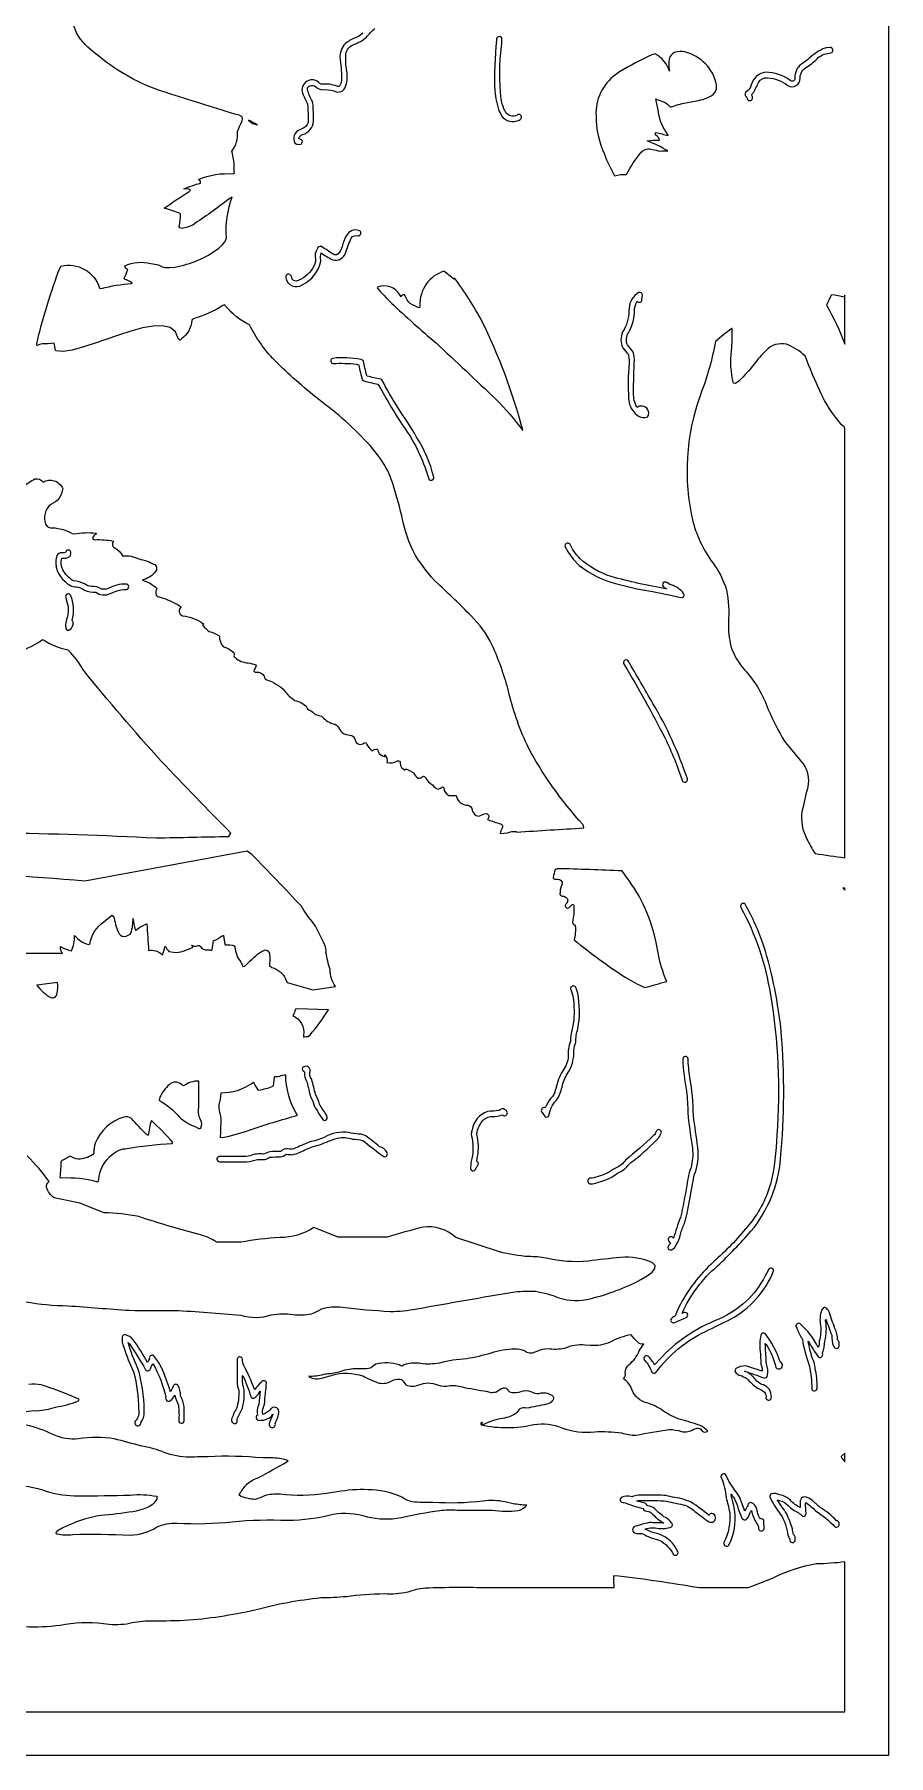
# Model space of a CAD drawing. Extents: x 1.4 to 96.1, y 1 to 80.1.
# Drawn here: x 62.57 to 72.36, y 0.97 to 20.7 of the extents above; entities that cross this region are included whole.
import ezdxf

# ---------------------------------------------------------------- set-up
doc = ezdxf.new("R2010")
doc.units = 0
doc.linetypes.add('0', pattern=[0])
doc.layers.add('1', color=7, linetype='0')

msp = doc.modelspace()

# ---------------------------------------------------------------- linework, layer by layer
at = {"layer": '1'}
for points in [[(52.361855, 37.973442), (72.361862, 37.973442), (72.361862, 0.973434), (52.361855, 0.973434)], [(71.861862, 10.918015), (71.836479, 10.921143), (71.861862, 10.893753)]]:
    msp.add_lwpolyline(points, close=True, dxfattribs=at)
for points in [[(62.441139, 15.51886, -0.068634), (62.578049, 15.60736, -0.314163), (62.67057, 15.571853, -0.450446), (62.895813, 15.49968, -0.291383), (62.758652, 15.316498, 0.311697), (62.698502, 15.089645, 0.312733), (62.780087, 15.048355, -0.107324), (63.003986, 14.983322), (63.026649, 14.977875, -0.07619), (63.278194, 14.986542, -0.572195), (63.274925, 14.974152, 0.165353), (63.2383, 14.929276, 0.392996), (63.255539, 14.91304), (63.266491, 14.911224, -0.058889), (63.473011, 14.896316, -0.516184), (63.470764, 14.880462, 0.472965), (63.49934, 14.8125, -0.112018), (63.575466, 14.738876, 0.633278), (63.590221, 14.726822, -0.129831), (63.768467, 14.691483, -0.071251), (63.95137, 14.625366, -0.401266), (63.960972, 14.547516, -0.173267), (63.808369, 14.448746, -0.094715), (63.9706, 14.360382), (63.975025, 14.351395, 0.238753), (63.967785, 14.274384, 0.199123), (64.002518, 14.256058, -0.083079), (64.245598, 14.144554, -0.497226), (64.242813, 14.126462, 0.556112), (64.27047, 14.039719, -0.118239), (64.509727, 13.947952), (64.5093, 13.944367, 0.550545), (64.503685, 13.929733, 0.080726), (64.573006, 13.859039, -0.115402), (64.687691, 13.808487), (64.692459, 13.800537, 0.183952), (64.733665, 13.685669, -0.099741), (64.856079, 13.620102, -0.271644), (64.857941, 13.580246, 0.30395), (64.872009, 13.559509, 0.169545), (65.023041, 13.498779, -0.053242), (65.108727, 13.475755, -0.396578), (65.109688, 13.454285, 0.092316), (65.088287, 13.405947, 0.419901), (65.110321, 13.393969, -0.297651), (65.204872, 13.34761, 0.385695), (65.242912, 13.3022, -0.11662), (65.438721, 13.180679, 0.105184), (65.557991, 13.069199, -0.100396), (65.686462, 13.004715, 0.247192), (65.731766, 12.952988, -0.090756), (65.785858, 12.909439, -0.011644), (65.86113, 12.887451), (65.868843, 12.881927, 0.15577), (66.015053, 12.796571, -0.203296), (66.067047, 12.738815, 0.204752), (66.146545, 12.677704), (66.185753, 12.670533, -0.39906), (66.246384, 12.611862, 0.572498), (66.349358, 12.582608, -0.507725), (66.380798, 12.565521, 0.15338), (66.446335, 12.491806, -0.280929), (66.497887, 12.508881, -0.237076), (66.512703, 12.4832, 0.283781), (66.58548, 12.426758, 0.119677), (66.587013, 12.446075, -0.244111), (66.611282, 12.358338, 0.25163), (66.729225, 12.37651, -0.647746), (66.762131, 12.346863, 0.246696), (66.818329, 12.269913, -0.687395), (66.83477, 12.2798, -0.067337), (66.861969, 12.26973), (66.921242, 12.240173, 0.181797), (66.971825, 12.175797, 0.195852), (67.022278, 12.198045, -0.380327), (67.053879, 12.187027, 0.173158), (67.135788, 12.100403, 0.204666), (67.199905, 12.053284, 0.031875), (67.250496, 12.076923, -0.383578), (67.26355, 12.064728, 0.265913), (67.321983, 11.97966), (67.405464, 11.979645), (67.405952, 11.979446, 0.376065), (67.540176, 11.868331, -0.378695), (67.587967, 11.809143, 0.283089), (67.661407, 11.743484), (67.671616, 11.745422, -0.105621), (67.752174, 11.772098, -0.645995), (67.763947, 11.704956, 0.040957), (67.917831, 11.654343, -0.468679), (67.931541, 11.602646, 0.048868), (67.908524, 11.547531), (67.91111, 11.545059), (67.992363, 11.550752, -0.158067), (68.093445, 11.564964, -0.074204), (68.098694, 11.559155, -0.002163), (68.867363, 11.607297), (68.860413, 11.643585, -0.065003), (68.217827, 12.558243, -0.050489), (68.00132, 13.191086, 0.03972), (67.818237, 13.703888, 0.079279), (67.576538, 14.039169, 0.011434), (67.194542, 14.408157, -0.059235), (66.94014, 14.731552, -0.076544), (66.78196, 15.184235, 0.024742), (66.662117, 15.606049, 0.063342), (66.520363, 15.863815), (66.42028, 15.989227, 0.047294), (65.829842, 16.519135, -0.026657), (65.322281, 16.967636, -0.069955), (65.036171, 17.372589, -0.096272), (64.761749, 17.588896, -0.029077), (64.753967, 17.605469), (64.72979, 17.595215, -0.078743), (64.394272, 17.445023), (64.376862, 17.426071, -0.216552), (64.2575, 17.213165), (64.243256, 17.199966), (64.222519, 17.209351), (64.189636, 17.293106), (64.127319, 17.34288), (64.040192, 17.363632), (63.932854, 17.360382), (63.809925, 17.33812), (63.676006, 17.301849), (63.535709, 17.256546), (63.254414, 17.15889), (63.122631, 17.116516), (63.002911, 17.085129), (62.899853, 17.069687), (62.818073, 17.075241), (62.813644, 17.082565), (62.796581, 17.164536, -0.034267), (62.662998, 17.155563, 0.093898), (62.600269, 17.135666), (62.597603, 17.15831, -0.030244), (62.84465, 17.976257), (62.875404, 18.045319, -0.40447), (63.316231, 17.795898), (63.338875, 17.792267, -0.045642), (63.682552, 17.846497), (63.69236, 17.850342, 0.121115), (63.604641, 17.897675), (63.599167, 17.910141, 0.017618), (63.642769, 18.004074, -0.267412), (63.607861, 18.052475, -0.171494), (63.904324, 18.077682, -0.013281), (63.999664, 18.058929), (64.02845, 18.043381), (64.067848, 18.031876), (64.120178, 18.029785), (64.182739, 18.036255, 0.11425), (64.680077, 18.249039), (64.727165, 18.29303), (64.760147, 18.33783), (64.772125, 18.371826, -0.105993), (64.838554, 18.83934), (64.799179, 18.814819, -0.017079), (64.385452, 18.518326, -0.089558), (64.266327, 18.479233), (64.238617, 18.484634), (64.230469, 18.497696, 0.068922), (64.245728, 18.648209, 0.012435), (64.067917, 18.709457), (64.062958, 18.709932), (64.057991, 18.710281, -0.01111), (64.339531, 18.899811), (64.358406, 18.91481), (64.360588, 18.922012, 0.142263), (64.28363, 18.932831, -0.028454), (64.475266, 18.99971, 0.425635), (64.451515, 19.041946, -0.11786), (64.850273, 19.105087), (64.864082, 19.112595), (64.86132, 19.130707, 0.078389), (64.832443, 19.365555, 0.212273), (64.898239, 19.588821, -0.026888), (64.950264, 19.70546, 0.112013), (64.954193, 19.757156), (64.916771, 19.775896, 0.00049), (64.136322, 20.017151), (64.05719, 20.044342, -0.095531), (63.311375, 20.453003, -0.087566), (63.07629, 20.683701, -0.156839), (62.996437, 21.020721, -0.009736)], [(66.335335, 20.716934, -0.120374), (66.230255, 20.657318, 0.097696), (66.116928, 20.578461, 0.18875), (66.075493, 20.411728, -0.038768), (66.092529, 20.174591, -0.102449), (66.069725, 20.111513, -0.330254), (66.039375, 20.109772, 0.107935), (65.860413, 20.133699, -0.222617), (65.828262, 20.155716, 0.832633), (65.653008, 20.010214, 0.041168), (65.69828, 19.916443), (65.702003, 19.902847, -0.032393), (65.707649, 19.694641, -0.277038), (65.635315, 19.620316), (65.615036, 19.611055, 0.494185), (65.560692, 19.451927, 0.116521), (65.623413, 19.444225, 0.743498), (65.617157, 19.503738), (65.603867, 19.506256, -0.349732), (65.645767, 19.556503, 0.319554), (65.772018, 19.70845, 0.018532), (65.762932, 19.917175), (65.757858, 19.935608, -0.05646), (65.70031, 20.07196, -0.440352), (65.745857, 20.116106, -0.315656), (65.807312, 20.089386, 0.175729), (65.907516, 20.070129, -0.111308), (66.032959, 20.045774, 0.409149), (66.13739, 20.105103, 0.147452), (66.147812, 20.309067, -0.051916), (66.140701, 20.479538, -0.265546), (66.234261, 20.588028, 0.080468), (66.378296, 20.67157, -0.072299), (66.47506, 20.769608, -0.25539)], [(62.174854, 11.551118, -0.011103), (63.965782, 11.492079, -0.002089), (64.798485, 11.509291), (64.823013, 11.548463, -0.00642), (64.025635, 12.374025, -0.014391), (63.133053, 13.414948, 0.077701), (62.958889, 13.645401, -0.076488), (62.706135, 13.73877), (62.68425, 13.754395), (62.665871, 13.762833, -0.099382), (62.081013, 13.535248, -0.061598)], [(62.075958, 10.170486), (62.865143, 10.170395), (62.892857, 10.166977, -0.135347), (62.86879, 10.24678), (62.877293, 10.244202, 0.069145), (62.99535, 10.197403, 0.118375), (63.032642, 10.372803, 0.146059), (63.189365, 10.271225), (63.207268, 10.273071, -0.204085), (63.368305, 10.53189, -0.004029), (63.460487, 10.606567), (63.482803, 10.588318, 0.055086), (63.52705, 10.42482), (63.543907, 10.394897, 0.377236), (63.62262, 10.366455), (63.645233, 10.376236), (63.669083, 10.390381), (63.678928, 10.405182, 0.089023), (63.701126, 10.56842, 0.032765), (63.727077, 10.440933), (63.734085, 10.436981, -0.077381), (63.860405, 10.50856, 0.003902), (63.88023, 10.203522, -0.258186), (64.03083, 10.155746), (64.038742, 10.152405, 0.042528), (64.067093, 10.247849), (64.069923, 10.24762, 0.031214), (64.112175, 10.190889, 0.178811), (64.326561, 10.212418), (64.37529, 10.232269), (64.388336, 10.239014, 0.136822), (64.372787, 10.260757, -0.031206), (64.415833, 10.247604, -0.025589), (64.461723, 10.261108), (64.470741, 10.252654, 0.315715), (64.55545, 10.209702, -0.029327), (64.603294, 10.205551), (64.608505, 10.212814, -0.02532), (64.624969, 10.311646, 0.038465), (64.731819, 10.375687), (64.737297, 10.375443), (64.753418, 10.27095), (64.761688, 10.268019, -0.114735), (64.862602, 10.254211), (64.870537, 10.243286, 0.15396), (64.93914, 10.066574, -0.038328), (64.961777, 10.018997), (64.984985, 10.023407, -0.03292), (65.151596, 10.176849), (65.189171, 10.199615), (65.22168, 10.208572), (65.247398, 10.199921), (65.264618, 10.169891), (65.271622, 10.11467), (65.266678, 10.030518), (65.294083, 10.00554, -0.240819), (65.447769, 9.8759), (65.46759, 9.836044), (65.76088, 9.750183), (65.764427, 9.749878), (66.021095, 9.789658, -0.148413), (65.96035, 9.982742, -0.035259), (65.9133, 10.179871, 0.172056), (65.898949, 10.264603, 0.028833), (65.774933, 10.509369, -0.042171), (65.631927, 10.708618, 0.008708), (65.063835, 11.301819), (65.011154, 11.340347), (63.150772, 10.997837, 0.005999), (61.226635, 11.129593, 0.021498)], [(62.469788, 6.175781, 0.04037), (62.955486, 6.130355, 0.001692), (63.658497, 6.0775, 0.006826), (64.174736, 6.076538, -0.013075), (64.936905, 6.020936, 0.15227), (65.286766, 6.025254, -0.083557), (65.534767, 6.029221, 0.080575), (65.746849, 6.038589), (65.786629, 6.052399), (65.824905, 6.072403), (65.865028, 6.094039, -0.106148), (66.101288, 6.112611, 0.016156), (66.648155, 6.065018, 0.051043), (66.956215, 6.094903, -0.004135), (68.079788, 6.288803, -0.045455), (68.315247, 6.295303, -0.059326), (68.584106, 6.220947, 0.143093), (68.943245, 6.210999, 0.059405), (69.523499, 6.429123), (69.596466, 6.473358), (69.650826, 6.516251), (69.682129, 6.556488), (69.685951, 6.592712), (69.657829, 6.62358, 0.12607), (69.290352, 6.682847, 0.009289), (68.919289, 6.641251, -0.082168), (68.436462, 6.676147, 0.052501), (68.23748, 6.692612, -0.042713), (67.900894, 6.746689), (67.401321, 6.91292, 0.222101), (67.02594, 7.030715, 0.017594), (66.614311, 6.914185), (66.056694, 6.914169), (66.053696, 6.914871), (65.775764, 7.028427, -0.149025), (65.384209, 6.911636, 0.031037), (64.936951, 6.858353), (64.659103, 6.858353), (64.657196, 6.858475, 0.101263), (64.473824, 6.943085), (64.433258, 6.955215, -0.017955), (63.770142, 7.151398, 0.050183), (63.369099, 7.194107), (63.091423, 7.304977), (62.799099, 7.366364, -0.15209), (62.709518, 7.486374, -0.290496), (62.739536, 7.553436, 0.042934), (62.489136, 7.846909, 0.089037)], [(62.359314, 4.87921, -0.120094), (62.597057, 4.9272, 0.07024), (62.814037, 4.968292, 0.058831), (63.069939, 5.036772, 0.039501), (63.083649, 5.049133), (63.078144, 5.061447), (63.040482, 5.074402, 0.02837), (62.649563, 5.222672, 0.086664), (62.508953, 5.228424, 0.064164)], [(62.28735, 4.069214, -0.099291), (62.716038, 4.000443, 0.074639), (63.072865, 3.950989, 0.006893), (63.668327, 3.960373, -0.06938), (63.974041, 3.946274), (63.973389, 3.913162, -0.189405), (63.856838, 3.815216, -0.070912), (63.698654, 3.768784, -0.015858), (63.332146, 3.724884, 0.077322), (62.966904, 3.613266, 0.078642), (62.829464, 3.542969), (62.820679, 3.5327), (62.815464, 3.522125), (62.828449, 3.515381, 0.104888), (63.010445, 3.508378, -0.017815), (63.667446, 3.500931, 0.135991), (63.970802, 3.590559, -0.13446), (64.208565, 3.637054, 0.040416), (64.838257, 3.654572, -0.032586), (65.476021, 3.671295, 0.060941), (65.994804, 3.739686, -0.121469), (66.384964, 3.711059, 0.108532), (66.773376, 3.702575, -0.019695), (67.217422, 3.784534, -0.037284), (67.417084, 3.787781, 0.000264), (67.821716, 3.786637, 0.062958), (68.113754, 3.782501, 0.151947), (68.216599, 3.844055, -0.054084), (68.059807, 3.860962), (67.964806, 3.880738, 0.0917), (67.713287, 3.890137, -0.045328), (67.138748, 3.87532, -0.035134), (66.901176, 3.881622, -0.067438), (66.773865, 3.939224, 0.107938), (66.395256, 4.021057, 0.055115), (66.039757, 3.995972), (65.919044, 3.978561, -0.065742), (65.386383, 3.969055, 0.065641), (65.209259, 3.952805, -0.03948), (65.106689, 3.909179, -0.086263), (64.920387, 3.952988), (64.922417, 3.96814, -0.048268), (65.009674, 4.088425, -0.085442), (65.137589, 4.159011, 0.003313), (65.466339, 4.34206), (65.478096, 4.347153, 0.152604), (65.403244, 4.375092, 0.065379), (65.212639, 4.384827), (65.188705, 4.385604, 0.03575), (64.562866, 4.398798, -0.002573), (64.31031, 4.394803, -0.089065), (64.024254, 4.463226, 0.039756), (63.802017, 4.521378, -0.006208), (63.484962, 4.605103, 0.083065), (63.076023, 4.602631, -0.134653), (62.786003, 4.654266, 0.047407), (62.478214, 4.762787, -0.106385)], [(52.867577, 1.473434), (71.861862, 1.473434), (71.861855, 3.193283, -0.023241), (71.532921, 3.17038, 0.073539), (71.028091, 3.004501), (70.75264, 2.894623), (70.193657, 2.894623, 0.017764), (69.207535, 3.035034, 0.005705), (69.213921, 2.894623), (67.786301, 2.894623, 0.015), (67.048737, 2.892868, 0.069363), (66.850517, 2.847306, -0.077937), (66.580055, 2.826447, 0.029444), (66.146782, 2.794998, -0.015486), (65.855232, 2.7798, 0.040239), (65.099716, 2.640976, -0.037624), (64.289314, 2.520063, -0.006923), (63.872562, 2.514954, 0.043563), (63.630005, 2.480789, -0.069679), (63.361744, 2.483948, 0.074977), (62.866112, 2.465378, -0.044311), (62.45734, 2.447968)]]:
    msp.add_lwpolyline(points, format="xyb", dxfattribs=at)
for points in [[(68.100517, 19.711975, 0.133228), (68.150963, 19.737734, 0.831633), (68.10392, 19.779448, -0.426396), (67.97142, 19.817291, -0.105401), (67.923172, 19.961334, -0.066974), (67.926666, 20.56715, 0.012884), (67.930191, 20.657761, 0.940474), (67.868942, 20.639374, 0.035444), (67.847687, 20.0569, 0.065354), (67.901955, 19.814896), (67.912338, 19.795792, 0.383548)], [(70.772209, 19.944304, 0.587808), (70.796501, 19.999557, -0.383416), (70.80645, 20.028076, 0.041259), (70.872147, 20.154022, -0.29662), (70.9758, 20.207382, -0.139963), (71.205513, 20.117615, 0.597902), (71.348076, 20.202297, -0.291499), (71.427498, 20.330383, 0.050489), (71.55648, 20.437057, -0.159937), (71.700058, 20.491112, 0.973326), (71.688194, 20.552902), (71.646698, 20.548294), (71.607819, 20.536926, 0.08929), (71.433838, 20.411682, 0.00714), (71.341927, 20.346512, 0.207), (71.286377, 20.186737, -0.509657), (71.233597, 20.175644, 0.159639), (70.952751, 20.269096, 0.308203), (70.787971, 20.126122, -0.210985), (70.723045, 20.039017, 0.49382), (70.737053, 19.985504), (70.738281, 19.982651, 0.455429)], [(70.160439, 19.943298, 0.115682), (70.349472, 20.01329), (70.375565, 20.043198), (70.389725, 20.080688), (70.39019, 20.127075, 0.288545), (70.026848, 20.502714, 0.110966), (69.916946, 20.499807, 0.313329), (69.841675, 20.378403, 0.070536), (69.850525, 20.280838, 0.191857), (69.686249, 20.482208), (69.64753, 20.469696, 0.030233), (69.278656, 20.274063), (69.232445, 20.24054, 0.255804), (69.008415, 19.768723, 0.105306), (69.104317, 19.329391, 0.030524), (69.220299, 19.08345, -0.069799), (69.358673, 19.09845, -0.053565), (69.526031, 19.354567, -0.273983), (69.654488, 19.384872, 0.006061), (69.745216, 19.365158, -0.04906), (69.830742, 19.367157, 0.060561), (69.593216, 19.481934, -0.0534), (69.731812, 19.490463), (69.735237, 19.495071, 0.278926), (69.696602, 19.54425, -0.266457), (69.688904, 19.574173), (69.694046, 19.578339, -0.00517), (69.835823, 19.544861), (69.837425, 19.548492, -0.132106), (69.723183, 19.816605, 0.000624), (69.693001, 19.963455, 0.009594), (69.794662, 19.925735, -0.080402), (69.864182, 19.869766, -0.055801), (70.039497, 19.919861)], [(65.026207, 19.721176, 0.211038), (65.129051, 19.66864, 0.002275)], [(65.854683, 18.114639, -0.118127), (65.858727, 18.200302, 0.051655), (65.991432, 18.120302, 0.406665), (66.136902, 18.197617, -0.007723), (66.201569, 18.369522, -0.349152), (66.282875, 18.394075, 0.843103), (66.29142, 18.456087, 0.383843), (66.144424, 18.392075, 0.057147), (66.099121, 18.271378, -0.082406), (66.054451, 18.186665, -0.352358), (65.991913, 18.186905, 0.00385), (65.861198, 18.272247, 0.397683), (65.814529, 18.248093, 0.208458), (65.791504, 18.128754, -0.218762), (65.759117, 18.021851, -0.182783), (65.573723, 17.874311, -0.37399), (65.520157, 17.916687), (65.514511, 17.935272, 0.916941), (65.454926, 17.917191, 0.570737), (65.641846, 17.833389, 0.228197), (65.85482, 18.103821), (65.854836, 18.10923)], [(66.664215, 17.624069, 0.014781), (67.174782, 17.166473, -0.004472), (67.860466, 16.52153, -0.036854), (68.165863, 16.16571), (68.168182, 16.168182, 0.050348), (67.700172, 17.418182, 0.040158), (67.383621, 17.914948), (67.378922, 17.896591), (67.377625, 17.896896, 0.021803), (67.266655, 17.989578, 0.33549), (66.989456, 17.598358), (66.987007, 17.56871, -0.065017), (66.878609, 17.619461, -0.096874), (66.82132, 17.708054), (66.814201, 17.718517, 0.437503), (66.775993, 17.694061), (66.760056, 17.718185, 0.363533), (66.505653, 17.807831), (66.498589, 17.799362, 0.020846)], [(69.602623, 16.322235, 0.583759), (69.535736, 16.44191, 0.245439), (69.477997, 16.42691, -0.124063), (69.438004, 16.594315, -0.011943), (69.449883, 16.984634, 0.077899), (69.431335, 17.068573, 0.019643), (69.367744, 17.144241, -0.230788), (69.379532, 17.284439, 0.14229), (69.449417, 17.550537, -0.112772), (69.48037, 17.644211, 0.665044), (69.534874, 17.662659), (69.539566, 17.714584, 0.567898), (69.494278, 17.743393, 0.251811), (69.389343, 17.564575), (69.38591, 17.53389, -0.14222), (69.313858, 17.29332, 0.21877), (69.314812, 17.110992, -0.013436), (69.379135, 17.033096, -0.081197), (69.384193, 16.87529, 0.052032), (69.387581, 16.485842, 0.198427), (69.496025, 16.326843, 0.21149), (69.599998, 16.319012), (69.601364, 16.32058)], [(71.861855, 17.709213), (71.861725, 17.716202, 0.033853), (71.855637, 17.692764, 0.034422), (71.710678, 17.716675), (71.703537, 17.711655, 0.013486), (71.650261, 17.60025, -0.035653), (71.861862, 17.154068)], [(71.861855, 16.182266), (71.851181, 16.204132), (71.824036, 16.229813, -0.07721), (71.577942, 16.610641, -0.022458), (71.405289, 17.020996), (71.403618, 17.017639, 0.110841), (71.190041, 17.151188, 0.274625), (70.959785, 17.080475, 0.057844), (70.819275, 16.920212, -0.033997), (70.649399, 16.733948), (70.60862, 16.701431), (70.584091, 16.707504, -0.091797), (70.561157, 17.077682, 0.037292), (70.567329, 17.333206), (70.563904, 17.332443, 0.010473), (70.376549, 17.183273, -0.05176), (70.204483, 16.573181, 0.145749), (70.118919, 15.120749, 0.101816), (70.371986, 14.612549, -0.074976), (70.503662, 14.337921, -0.067535), (70.525436, 13.960236, 0.058479), (70.553543, 13.691742, 0.1066), (70.715111, 13.416122, -0.099414), (70.982544, 12.965866, 0.037607), (71.169823, 12.60092, 0.003363), (71.381386, 12.341873, -0.213355), (71.435616, 12.080231, -0.002369), (71.368782, 11.796768, 0.161153), (71.426262, 11.479477, 0.039693), (71.519783, 11.313399, 0.002945), (71.861862, 11.265273)], [(67.148743, 15.628357, 0.079434), (66.952614, 16.088028, 0.012459), (66.736092, 16.427246, -0.010675), (66.552383, 16.745266), (66.540924, 16.750103, -0.008715), (66.38504, 16.786407), (66.378693, 16.799774, -0.007729), (66.343483, 16.958664, 0.245412), (66.315216, 16.976624, 0.078619), (65.988007, 16.990225, 0.809727), (65.996086, 16.931992, -0.033746), (66.261948, 16.924332), (66.275833, 16.920517), (66.289383, 16.915649, 0.035388), (66.332832, 16.740372, 0.151399), (66.348572, 16.730732, -0.002092), (66.508682, 16.692799), (66.527626, 16.665787, 0.027383), (66.84919, 16.139771, -0.075976), (67.090637, 15.607927, 0.840319)], [(70.012833, 14.295059, 0.156528), (69.871643, 14.392227, -0.046433), (69.812744, 14.424409, 0.979538), (69.791092, 14.364639, 0.029085), (69.817337, 14.348923), (69.812187, 14.349442, -0.02437), (69.182442, 14.487824, -0.103993), (68.82328, 14.696481, -0.080059), (68.707443, 14.862001, 0.85242), (68.654869, 14.829697), (68.687447, 14.769135), (68.746788, 14.687439), (68.816711, 14.617111, 0.112506), (69.247025, 14.405273, 0.030604), (69.6138, 14.324814, -0.010086), (69.989052, 14.246808, 0.57095)], [(63.498173, 14.318008, -0.111085), (63.627884, 14.340287, 0.90291), (63.621624, 14.402145, 0.133255), (63.418598, 14.351379, -0.143579), (63.340015, 14.345749, 0.19623), (63.226536, 14.374222, -0.145534), (63.145691, 14.404236, 0.114123), (63.019966, 14.438477), (63.008835, 14.442368, -0.096798), (62.896614, 14.565399, -0.169863), (62.88501, 14.699829, 0.170631), (62.977745, 14.716812, 0.306674), (62.98106, 14.784821, 0.62886), (62.928497, 14.763321, -0.03901), (62.86787, 14.760284, 0.301549), (62.824749, 14.716492, 0.296727), (62.92458, 14.432632, 0.220846), (63.051998, 14.370662, -0.123025), (63.145317, 14.333679, 0.127351), (63.275841, 14.308989, 0.2712), (63.43924, 14.293243), (63.461094, 14.301697)], [(62.977188, 13.880951, 0.306233), (63.014626, 13.968597, -0.16693), (63.004547, 13.987106, 0.169086), (62.98679, 14.275635, 0.860946), (62.929665, 14.251038, -0.016576), (62.95747, 14.145859, -0.034137), (62.952263, 14.029755, 0.135421), (62.930717, 13.892288, 0.465077)], [(70.056442, 12.168503, 0.051635), (69.661026, 13.034057, 0.003207), (69.376587, 13.524195, 0.951335), (69.330841, 13.480743, -0.016181), (69.797035, 12.641968, -0.030256), (70.000351, 12.143934, 0.817335)], [(68.757484, 10.323883), (68.760933, 10.320601, 0.024548), (69.348495, 9.891983, 0.025171), (69.567932, 9.776779, 0.004433), (69.819366, 9.848511, -0.059235), (69.720772, 10.177078), (69.696571, 10.292679, 0.114206), (69.36071, 11.039446, 0.006776), (69.308151, 11.113693, 0.005608), (68.562454, 11.140182), (68.541153, 11.132339, 0.048952), (68.518593, 11.037107, 0.435947), (68.546379, 11.02124, -0.315286), (68.621613, 10.986191, -0.203813), (68.612686, 10.946884, 0.095863), (68.595268, 10.848755, 0.354282), (68.638939, 10.823334, -0.261058), (68.684326, 10.783386, -0.213835), (68.666862, 10.741531), (68.662552, 10.733186, 1.161957), (68.709023, 10.703369, -0.047521), (68.741356, 10.731323), (68.74707, 10.731277), (68.751732, 10.726746), (68.755127, 10.716736, -0.05534), (68.739288, 10.524582, 0.309045), (68.765022, 10.495026), (68.770088, 10.48468, -0.092029)], [(69.90963, 5.937836, 0.023678), (70.049866, 5.999995, 0.942846), (70.008705, 6.047256), (69.994286, 6.041153, -0.11549), (70.401718, 6.585919, 0.02109), (70.784813, 6.983186, 0.153788), (71.12339, 7.816742, 0.045132), (71.131874, 9.263007, 0.049553), (70.931984, 10.253357, 0.047042), (70.718231, 10.733302, 0.846401), (70.669403, 10.695679, -0.085558), (71.006874, 9.698114, -0.062764), (71.079796, 8.085541, -0.054017), (71.008171, 7.524811, -0.106706), (70.745949, 7.037872, -0.042513), (70.353493, 6.632538, 0.086772), (69.956963, 6.113499, 0.021656), (69.912697, 6.007003, 0.200097), (69.864738, 5.972856, 0.635375)], [(62.598961, 9.805756, 0.106425), (62.761284, 9.661801, 0.501892), (62.831699, 9.711548, 0.104536), (62.836922, 9.836655, -0.006732)], [(68.453484, 8.2937, 0.349345), (68.472809, 8.32756, -0.16078), (68.568352, 8.502426), (68.579933, 8.520889, 0.039892), (68.628708, 8.676376, -0.065144), (68.703468, 8.827148, 0.142117), (68.753296, 9.055573, -0.054779), (68.777336, 9.150421, -0.083303), (68.801033, 9.304993, 0.09148), (68.798851, 9.714218), (68.780365, 9.7697, 1.077771), (68.718483, 9.755112, -0.101907), (68.756027, 9.557541, -0.083898), (68.722931, 9.249008, 0.048094), (68.715332, 9.158585, 0.119219), (68.690033, 8.991302, -0.1547), (68.626862, 8.823227, 0.085561), (68.549255, 8.621887), (68.541145, 8.595657, -0.180595), (68.486664, 8.5047, 0.072209), (68.430107, 8.404434), (68.423676, 8.398695, 0.834003), (68.391846, 8.345947, 0.015317), (68.425552, 8.296112, 0.237089)], [(65.654037, 9.209213), (65.654556, 9.20694, -0.107844), (65.710159, 9.216293), (65.731636, 9.235672, 0.034743), (65.942665, 9.523575), (65.587807, 9.533035), (65.562935, 9.530182, -0.059141), (65.534637, 9.456526, -0.340369), (65.655777, 9.229279)], [(69.874222, 6.772369, 0.181281), (69.928719, 6.828476, 0.09859), (69.97541, 6.949371, -0.037177), (70.021843, 7.074554), (70.030853, 7.101486), (70.038513, 7.127747, 0.011855), (70.134018, 7.62587, 0.127533), (70.175758, 7.942277, 0.00091), (70.124763, 8.311066, 0.043883), (70.083801, 8.74971, -0.029688), (70.063873, 8.965577, 0.806394), (70.003151, 8.958862, 0.036645), (70.044846, 8.589508, -0.03836), (70.060249, 8.339905, 0.021295), (70.111877, 7.964081, -0.076799), (70.10347, 7.735992, 0.063274), (70.049667, 7.507385, -0.004732), (69.97789, 7.142975, 0.025551), (69.895828, 6.902892, 1.067192), (69.840111, 6.87326), (69.862267, 6.843094), (69.86232, 6.841936, 0.216045), (69.830765, 6.797272, 0.50168)], [(64.452454, 8.372452, 0.018497), (64.455467, 8.706146, 0.157328), (64.282082, 8.651337), (64.256714, 8.666288, 0.401548), (64.117683, 8.664001, 0.121039), (64.010406, 8.520584), (64.003197, 8.485062, -0.087042), (64.232582, 8.292511, 0.089371), (64.400703, 8.188385), (64.435204, 8.171613, 0.310349), (64.477928, 8.166718, 0.253326), (64.472198, 8.272934, -0.149341)], [(65.379433, 8.758514, -0.104718), (65.324043, 8.754608), (65.32135, 8.746918), (65.307877, 8.649796), (65.299774, 8.643066, -0.060575), (65.141724, 8.599045), (65.135674, 8.604141, -0.008606), (65.087097, 8.688339), (65.066353, 8.679261, -0.159573), (64.708641, 8.567917, -0.051045), (64.684166, 8.4328, 0.095884), (64.705566, 8.302597, -0.028062), (64.700424, 8.074475, 0.025845), (64.70401, 8.056778, 0.051713), (65.032608, 8.142854, -0.014723), (65.58844, 8.313661), (65.567665, 8.344055, -0.116481), (65.451431, 8.77327, 0.08923)], [(65.907921, 8.256837, 0.457606), (65.922867, 8.303284), (65.914131, 8.322632, -0.011208), (65.838326, 8.441025, 0.092765), (65.792831, 8.551193, 0.019718), (65.750206, 8.721832, -0.23381), (65.733284, 8.823797, 0.653952), (65.645676, 8.860321, 0.5425), (65.668373, 8.812943, 0.19047), (65.696487, 8.689331, 0.006304), (65.736809, 8.523544, -0.094881), (65.779129, 8.420959, 0.020009), (65.879677, 8.259309, 0.253652)], [(62.871422, 7.700272, -0.008404), (62.863476, 7.599045), (62.885563, 7.596375, -0.083983), (63.290359, 7.551422), (63.307861, 7.557434, -0.262843), (63.522224, 7.906243, -0.076406), (63.613041, 7.930542, -0.026036), (64.151711, 7.990738), (64.159134, 8.00029, 0.020659), (63.912128, 8.254898, 0.040158), (63.874119, 8.081253), (63.852131, 8.095507, -0.002984), (63.683483, 8.276885, 0.239925), (63.594509, 8.292007, 0.230083), (63.268818, 7.99311, 0.076963), (63.252251, 7.879257), (63.236301, 7.8591, -0.126993), (63.074345, 7.808777, -0.145668), (62.981491, 7.845764, 0.036455), (62.872566, 7.781525, -0.024319)], [(67.651436, 7.732973, 0.535546), (67.641891, 7.784134), (67.641777, 7.786606), (67.650932, 7.840164, 0.116565), (67.641205, 8.094315, -0.161639), (67.722801, 8.26636, -0.182924), (67.824677, 8.298706, 0.067078), (67.936043, 8.316862, 1.128391), (67.974937, 8.371293, -0.162958), (67.958862, 8.379219, 0.464741), (67.908905, 8.373917), (67.899078, 8.36969, -0.027762), (67.764389, 8.357011, 0.275168), (67.589149, 8.145981, 0.193988), (67.587112, 8.048248, -0.115911), (67.578209, 7.787399, 0.026749), (67.568863, 7.702116, 0.859102), (67.632896, 7.706451, -0.077095)], [(65.003647, 7.779419, 0.030988), (65.128716, 7.807251, -0.017658), (65.2117, 7.806335, 0.073208), (65.271317, 7.831757, -0.028921), (65.39048, 7.835968, 0.161773), (65.456589, 7.866409, -0.004509), (65.527626, 7.861053, 0.070782), (65.69017, 7.926407, -0.048972), (65.844101, 7.974045, -0.030327), (66.045685, 8.051576, -0.119509), (66.218033, 8.041382, -0.059567), (66.335213, 8.023422, -0.009332), (66.542786, 7.862396), (66.577927, 7.839537, 0.70711), (66.610046, 7.889557, 0.262682), (66.528259, 7.95282, 0.01613), (66.369011, 8.076309, 0.128136), (66.285881, 8.096573, -0.051203), (66.176208, 8.114578, 0.177544), (65.893456, 8.060135, -0.05804), (65.722366, 8.006409, 0.013394), (65.545357, 7.928545, -0.153582), (65.476471, 7.928496, 0.256818), (65.395462, 7.899582, -0.008586), (65.274673, 7.89595, 0.04466), (65.19812, 7.867904, 0.134801), (65.045166, 7.850327, -0.089593), (64.942619, 7.839918, 0.000852), (64.68689, 7.841715, 0.883701), (64.692818, 7.779984, 0.012421)], [(69.074043, 7.558823, 0.117243), (69.24176, 7.641876, 0.067033), (69.351768, 7.710495, -0.096828), (69.447113, 7.800476, 0.033529), (69.730202, 8.059309, 0.097313), (69.757828, 8.121162, 0.842307), (69.696434, 8.125992, -0.146475), (69.667984, 8.080414, -0.021085), (69.345306, 7.798981, -0.159287), (69.237625, 7.711334, 0.03417), (69.15274, 7.657318, -0.058242), (68.9571, 7.591385), (68.937904, 7.590712, 0.957715), (68.949074, 7.527527, 0.091111), (69.024002, 7.541946)], [(69.69796, 5.367264, -0.123772), (70.263412, 5.835542, -0.002402), (70.551193, 5.975357, 0.170502), (71.044327, 6.525742, 0.985313), (70.979965, 6.532898), (70.944832, 6.466217, -0.173969), (70.4245, 5.981491), (70.360756, 5.952179, 0.116445), (69.699783, 5.472641), (69.678253, 5.454056, 0.099519), (69.60096, 5.553268, 0.884719), (69.56781, 5.500519, -0.105282), (69.648666, 5.368195, 0.488892)], [(71.519363, 5.415619, 0.093115), (71.487785, 5.531418, -0.047652), (71.441826, 5.724182, 0.025219), (71.554726, 5.544467, 0.768241), (71.605301, 5.580826), (71.606033, 5.588287, 0.071685), (71.630058, 5.724838, 0.114235), (71.640259, 5.955196, -0.016686), (71.64122, 5.975769, -0.009378), (71.709984, 5.792709, 0.096745), (71.730812, 5.66629), (71.738167, 5.656375, 0.872575), (71.794937, 5.680206, 0.304868), (71.774704, 5.740067, 0.146689), (71.747131, 5.870926, -0.018872), (71.680695, 6.060944, 0.137513), (71.64032, 6.10788, 0.260787), (71.610649, 6.101181), (71.594879, 6.080261, 0.144587), (71.582657, 5.902802, -0.097379), (71.566803, 5.726364, -0.094407), (71.556351, 5.651855, 0.101828), (71.343872, 5.926982, 0.846041), (71.310524, 5.874237, 0.051392), (71.369881, 5.753098), (71.373589, 5.741425, 0.042797), (71.451149, 5.446091, -0.05274), (71.481094, 5.176437, 0.932339), (71.542664, 5.187561, 0.062021)], [(63.795448, 4.797379, 0.199349), (63.829193, 4.935425, 0.069958), (63.758579, 5.410859, -0.034148), (63.644932, 5.707245), (63.648399, 5.705765), (63.663727, 5.688507, -0.02077), (63.845924, 5.396126, 0.687093), (63.905079, 5.417664, -0.074909), (63.930058, 5.462173), (63.934406, 5.459076, -0.068219), (64.078514, 5.082183, 0.837547), (64.130257, 5.043488, 0.116214), (64.180466, 5.103424, 0.038821), (64.222221, 4.989243, -0.049151), (64.225868, 4.805769, 0.967311), (64.287102, 4.821793, 0.025183), (64.288628, 4.974487, 0.058562), (64.247116, 5.096558, 0.129834), (64.215782, 5.220369, 0.567355), (64.162132, 5.206711, -0.013859), (64.129372, 5.142838, 0.036699), (64.023315, 5.431366, 0.058032), (63.936104, 5.558748, 0.689928), (63.889267, 5.521362, -0.069405), (63.866375, 5.479095, 0.036222), (63.703548, 5.740219, 0.154411), (63.607605, 5.799193, 0.340998), (63.578102, 5.772263, 0.151293), (63.596329, 5.655975, 0.027444), (63.706947, 5.370468, -0.065982), (63.766243, 4.940216, -0.247579), (63.725979, 4.806059, 1.333917), (63.791779, 4.791451, -0.002312)], [(69.30217, 4.672623, 0.081242), (69.466431, 4.645844, -0.01195), (69.848244, 4.710251, -0.089508), (69.986618, 4.688264, 0.206304), (70.12796, 4.713943, -0.07553), (70.183243, 4.727523, -0.19886), (70.226959, 4.692461, 0.349566), (70.288582, 4.690948, 0.147049), (70.1772, 4.76593, 0.015293), (69.948341, 4.834625, -0.063493), (69.76149, 4.93692, 0.076399), (69.564255, 5.024765, -0.227413), (69.410721, 5.190765, 0.143655), (69.322479, 5.2939, 0.340897), (69.343704, 5.36055, -0.235906), (69.388985, 5.455688, 0.112767), (69.504883, 5.611191, -0.034812), (69.555412, 5.689878, -0.259054), (69.484085, 5.715408, -0.050939), (69.410728, 5.797638, 0.081365), (69.172646, 5.713851, -0.130553), (68.941673, 5.676132), (68.882431, 5.679688, 0.136917), (68.649055, 5.639863, -0.077619), (68.455429, 5.635302, 0.124677), (68.328316, 5.60498), (68.305595, 5.596039, -0.290057), (68.191345, 5.610658, 0.138033), (68.077454, 5.631287, 0.086506), (67.803856, 5.585831, -0.027453), (67.524109, 5.52121, 0.047137), (67.215569, 5.473374, -0.088236), (66.996651, 5.467911, 0.077892), (66.830864, 5.461334), (66.806038, 5.45105), (66.786362, 5.436172), (66.772095, 5.441269), (66.753746, 5.451966, 0.142115), (66.485664, 5.460434, 0.034471), (66.429108, 5.416824), (66.420891, 5.413376, -0.053356), (66.250999, 5.407486, 0.068757), (66.060654, 5.369629, -0.053085), (65.907158, 5.345337, -0.055074), (65.733932, 5.318405), (65.718643, 5.322067), (65.721962, 5.315872, 0.203444), (65.820351, 5.292465, 0.049546), (65.983658, 5.334763, -0.145744), (66.334908, 5.325195, 0.028993), (66.508324, 5.247391, 0.17924), (66.65313, 5.261322), (66.684212, 5.274932, -0.217125), (66.780838, 5.282578, 0.02133), (66.830452, 5.22496, 0.244056), (66.977211, 5.223544, -0.201772), (67.193413, 5.221695, 0.135311), (67.334381, 5.214218, -0.105628), (67.498322, 5.19281, -0.014759), (67.802719, 5.137329, 0.083588), (67.866959, 5.143723, -0.074922), (67.948196, 5.188935, -0.345531), (67.998764, 5.161119, 0.279146), (68.065147, 5.135635, 0.092003), (68.178276, 5.155471, -0.208359), (68.284447, 5.134872, 0.163577), (68.380806, 5.130738, -0.231431), (68.515053, 5.091919, -0.370534), (68.507225, 5.040604, -0.187174), (68.442711, 5.000854, -0.002779), (68.213356, 4.955597, 0.156253), (68.134224, 4.948441, 0.032963), (68.089333, 4.892883, -0.103524), (67.911789, 4.833878, 0.065835), (67.713043, 4.763489, -0.221637), (67.702408, 4.794816, 0.335583), (67.687065, 4.767227), (67.695824, 4.763123, 0.109766), (68.295959, 4.768692, -0.149281), (68.618164, 4.72856, 0.111428), (68.993584, 4.68602, -0.045162)], [(70.927155, 5.221954, -0.161862), (70.817245, 5.30632, 0.140449), (70.710152, 5.379608, -0.021957), (70.93412, 5.302292, 0.474447), (70.973465, 5.333694, 0.125845), (70.962318, 5.464462), (70.959114, 5.481964, 0.008367), (70.947685, 5.695328), (70.959099, 5.684479, -0.085889), (71.070175, 5.421254, 1.273612), (71.120888, 5.48645, 0.087001), (70.946304, 5.809952, 0.50239), (70.898529, 5.793854, 0.10487), (70.890579, 5.607758, 0.013856), (70.899498, 5.459641, -0.037916), (70.914825, 5.385391), (70.91217, 5.378983, -0.007316), (70.726845, 5.440611, 0.136639), (70.609612, 5.409669, 0.44822), (70.616158, 5.356263, 0.151257), (70.658852, 5.33226, -0.037947), (70.737076, 5.297424, 0.053055), (70.858932, 5.184402, -0.070506), (70.93885, 5.140809, -0.227321), (70.956223, 5.074996, 0.99976), (71.018509, 5.084183, 0.328621)], [(65.332687, 4.778458), (65.331055, 4.781952, 0.119519), (65.374008, 4.921875, 0.631757), (65.281319, 4.947174, -0.141649), (65.190758, 4.882019, -0.182615), (65.202278, 4.979111, 0.0764), (65.212837, 5.075378, 0.027773), (65.230499, 5.248169, 0.689464), (65.169296, 5.251419, 0.061839), (65.096703, 5.169617), (65.091637, 5.17569, 0.030504), (64.971222, 5.44606, -0.094573), (64.957054, 5.518587, 1.024987), (64.895088, 5.503098, -0.007301), (64.894684, 5.232452, 0.037583), (64.915924, 5.153687, -0.076578), (64.887276, 4.951141, 0.055176), (64.829948, 4.824204, 0.495812), (64.877205, 4.779, 0.402782), (64.893898, 4.820404), (64.896515, 4.83197, 0.02565), (64.95517, 4.955704, 0.095271), (64.972885, 5.184753, -0.129561), (64.958191, 5.329025), (64.960281, 5.327133, -0.04544), (65.05098, 5.087737, 0.513408), (65.107224, 5.08197, 0.058131), (65.158356, 5.149689, 0.009084), (65.143089, 4.999359, 0.150952), (65.126717, 4.874624, 0.865544), (65.156075, 4.817353, 0.252364), (65.305695, 4.885193), (65.305695, 4.881699, 0.012519), (65.260979, 4.77513, 1.192722)], [(71.861862, 4.440887), (71.860428, 4.440475), (71.816864, 4.403183), (71.817192, 4.398529, 0.08017), (71.861862, 4.341141)], [(70.584137, 3.853699, -0.037314), (70.557297, 3.969833, -0.116667), (70.634872, 3.811707, 0.006631), (70.679314, 3.695524, 0.27522), (70.725517, 3.676941, 0.201523), (70.770439, 3.750839, -0.080553), (70.79023, 3.782852, 0.098625), (70.849815, 3.636337), (70.861519, 3.613327), (70.872261, 3.589844, 1.325421), (70.935455, 3.588638, -0.027538), (70.933319, 3.664551, 0.419892), (70.893272, 3.685577, -0.126753), (70.859894, 3.76741), (70.853134, 3.79306, 0.292508), (70.784668, 3.873245, 0.437197), (70.747993, 3.833435, 0.042597), (70.71344, 3.776657, 0.016612), (70.652901, 3.938782, 0.008199), (70.532219, 4.117447, 0.033683), (70.491463, 4.196732, 0.863792), (70.445724, 4.152649, -0.081005), (70.500153, 3.931503, -0.015561), (70.540657, 3.759415, -0.139416), (70.475159, 3.414382, 0.863105), (70.530479, 3.386749, 0.186898)], [(69.930603, 3.271514, 0.510542), (69.93998, 3.324966), (69.906616, 3.378342, 0.204232), (69.673744, 3.525192, -0.047901), (69.573036, 3.569778, -0.141275), (69.723915, 3.576875, 0.1065), (69.873062, 3.594162, 0.455025), (69.873627, 3.643143, 0.146541), (69.803398, 3.700684, -0.058099), (69.681038, 3.803375, 0.128253), (69.5998, 3.83792, 0.255222), (69.540886, 3.873428, 0.015595), (69.47686, 3.891373, -0.033663), (69.491707, 3.895966, -0.012917), (69.788216, 3.893907, 0.003078), (70.007462, 3.848953, -0.104367), (70.142021, 3.7724, 0.014544), (70.306862, 3.651672, 0.569939), (70.379982, 3.704976, 0.26271), (70.337799, 3.74989, 0.33767), (70.307144, 3.72757), (70.302551, 3.728317, 0.027482), (70.09893, 3.878464, 0.074711), (69.883484, 3.937195, 0.084045), (69.685951, 3.95929, 0.000152), (69.491257, 3.959351, -0.011883), (69.422165, 3.941253, 0.211157), (69.295494, 3.930007, 0.790852), (69.32589, 3.875626, 0.031606), (69.54493, 3.807481, 0.258797), (69.609528, 3.771009, -0.199006), (69.659325, 3.738205, 0.073547), (69.78479, 3.639359, 0.005323), (69.618195, 3.643997, 0.036948), (69.441193, 3.593902, 0.640156), (69.462624, 3.522949, 0.10697), (69.513962, 3.520844, -0.122846), (69.586304, 3.493362, 0.061002), (69.695541, 3.454559), (69.738838, 3.440552, -0.158295), (69.89502, 3.278474, 0.320702)], [(71.271187, 3.509216, -0.087103), (71.262383, 3.572983, 0.024478), (71.194221, 3.744434, 0.000721), (71.085419, 3.906439), (71.110611, 3.897614, -0.16875), (71.209854, 3.840561, 0.104413), (71.326057, 3.759415, -0.036365), (71.374634, 3.718076, 0.561371), (71.417763, 3.749481, -0.027979), (71.411049, 3.867279), (71.413635, 3.874207, -0.051385), (71.526161, 3.778732, -0.057755), (71.74691, 3.596158, 0.731724), (71.794121, 3.637299, 0.369268), (71.765778, 3.666077, 0.059296), (71.577843, 3.817734, -0.025302), (71.486145, 3.90065, 0.10663), (71.406578, 3.939926), (71.378227, 3.934219, 0.28988), (71.349106, 3.874344), (71.348595, 3.846375), (71.349037, 3.818176, -0.108898), (71.236473, 3.900574, 0.141331), (71.115379, 3.962126, 0.163895), (71.019028, 3.974166, 0.380758), (71.002121, 3.935013, 0.054934), (71.124565, 3.738129, -0.106652), (71.208672, 3.499287, 0.107292), (71.230278, 3.457047, 1.173731), (71.291847, 3.446518, 0.258703)]]:
    msp.add_lwpolyline(points, format="xyb", close=True, dxfattribs=at)

doc.saveas('drawing.dxf')
